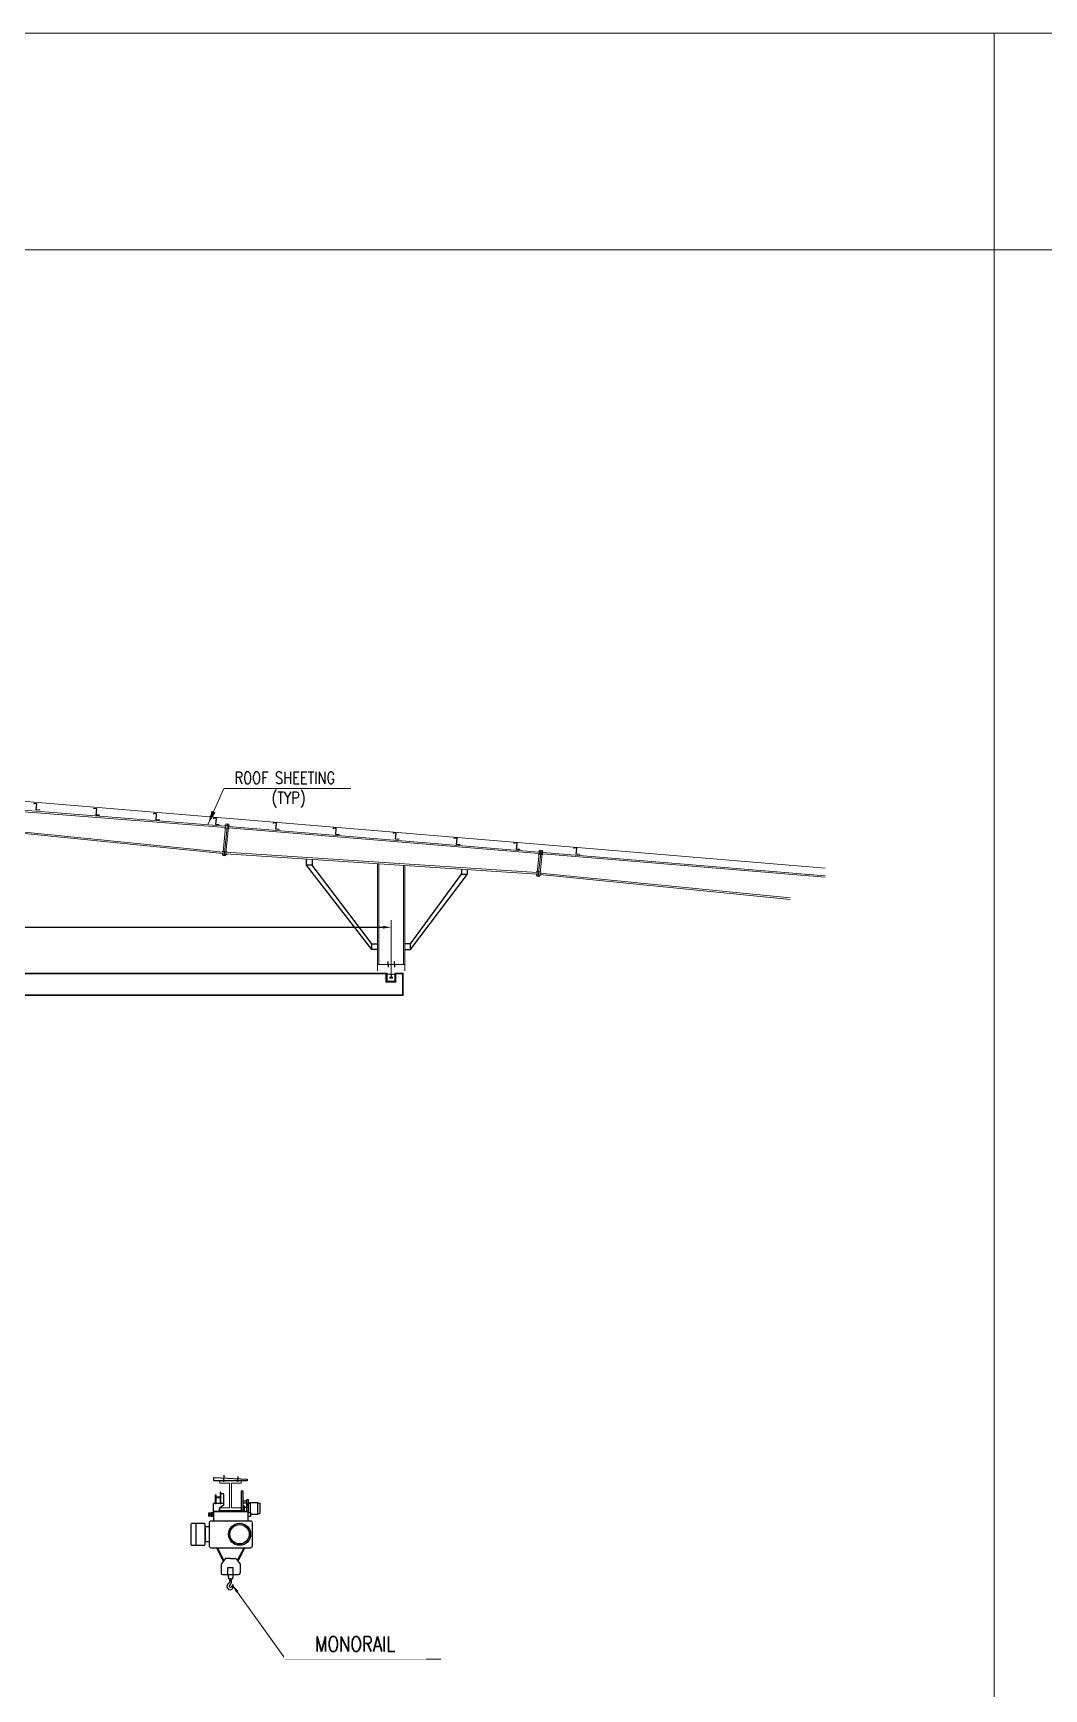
# Model space of a CAD drawing. Header units: millimetres. Extents: x 68421 to 1479662, y -51504 to 144751.
# Drawn here: x 302886 to 329555, y 101074 to 144751 of the extents above; entities that cross this region are included whole.
import ezdxf

# ---------------------------------------------------------------- set-up
doc = ezdxf.new("R2010")
doc.units = ezdxf.units.MM
doc.header["$LTSCALE"] = 0.35
doc.header["$MEASUREMENT"] = 0
doc.linetypes.add('CONTIN', pattern=[0, 0, 0])
doc.layers.get('0').update_dxf_attribs({"linetype": 'CONTIN'})
doc.layers.get('Defpoints').update_dxf_attribs({"linetype": 'CONTINUOUS'})
for name, color, linetype in [('1', 7, 'CONTIN'), ('10', 10, 'CONTIN'), ('11', 7, 'CONTIN'), ('DIMENSIONS', 7, 'CONTINUOUS')]:
    doc.layers.add(name, color=color, linetype=linetype)
doc.layers.add('COLUMN', color=5, linetype='CONTINUOUS', lineweight=70)
doc.styles.add('S', font='simplex.shx')
doc.styles.add('SIMPLEX', font='simplex.shx', dxfattribs={"width": 0.8})
doc.dimstyles.new('Copy of 1-200', dxfattribs={"dimscale": 175, "dimtxt": 2, "dimasz": 2, "dimexe": 1.5, "dimexo": 0.75, "dimgap": 0.9, "dimtad": 1, "dimdec": 0, "dimzin": 0, "dimdsep": 46, "dimtxsty": 'SIMPLEX', "dimcen": 0.09, "dimclrd": 6, "dimclre": 6, "dimclrt": 7, "dimadec": 0, "dimazin": 0, "dimtfac": 1, "dimtdec": 0, "dimtmove": 0, "dimatfit": 3, "dimfxl": 1, "dimtolj": 1, "dimtzin": 0, "dimlwd": 0, "dimlwe": 0, "dimarcsym": 0})
doc.dimstyles.new('for end wall ele', dxfattribs={"dimscale": 175, "dimtxt": 2, "dimasz": 2, "dimexe": 1, "dimexo": 1, "dimgap": 1, "dimtad": 1, "dimdec": 0, "dimzin": 0, "dimdsep": 46, "dimtxsty": 'SIMPLEX', "dimcen": 1, "dimclrd": 6, "dimclre": 6, "dimadec": 0, "dimazin": 0, "dimtfac": 1, "dimtdec": 0, "dimtofl": 0, "dimtmove": 0, "dimatfit": 3, "dimfxl": 1, "dimtolj": 1, "dimtzin": 0, "dimarcsym": 1})
doc.dimstyles.new('FOR PLAN', dxfattribs={"dimscale": 115, "dimtxt": 2, "dimasz": 2, "dimexe": 1.5, "dimexo": 0.75, "dimgap": 0.9, "dimtad": 1, "dimdec": 0, "dimzin": 0, "dimdsep": 46, "dimtxsty": 'SIMPLEX', "dimcen": 0.09, "dimclrd": 6, "dimclre": 6, "dimclrt": 7, "dimadec": 0, "dimazin": 0, "dimtfac": 1, "dimtdec": 0, "dimtmove": 0, "dimatfit": 3, "dimfxl": 1, "dimtolj": 1, "dimtzin": 0, "dimlwd": 0, "dimlwe": 0, "dimarcsym": 0})

# ---------------------------------------------------------------- blocks, each defined once
blk = doc.blocks.new('ZCOL')
for p, q in [((10.2, 0), (0, 0)), ((0, 0), (0, -25.4)), ((10.2, -2.5), (10.2, 0)), ((-10.2, -25.4), (-10.2, -22.9)), ((0, -25.4), (-10.2, -25.4))]:
    blk.add_line(p, q)
blk = doc.blocks.new('RAIL')
at = {"layer": 'COLUMN', "lineweight": 0}
for p, q in [((37, 0), (-37, 0)), ((-27, 103), (27, 103)), ((-15, 83), (-27, 83)), ((-27, 8), (-15, 8)), ((-5, 18), (-5, 73)), ((5, 73), (5, 18)), ((27, 83), (15, 83)), ((15, 8), (27, 8))]:
    blk.add_line(p, q, dxfattribs=at)
for centre, start, end in [((-27, 93), 90, 180), ((-27, 93), 180, 270), ((-27, -2), 90, 169.2104), ((-15, 73), 0, 90), ((-15, 18), 270, 0), ((15, 73), 90, 180), ((15, 18), 180, 270), ((27, 93), 0, 90), ((27, 93), 270, 0), ((27, -2), 10.7896, 90)]:
    blk.add_arc(centre, 10, start, end, dxfattribs=at)
blk = doc.blocks.new('*D77')
at = {"color": 6, "lineweight": 13, "transparency": 16777216}
for p, q in [((488518, 38682), (488518, 40116)), ((523727, 38682), (523727, 40116))]:
    blk.add_line(p, q, dxfattribs=at)
at = {"color": 6, "transparency": 16777216}
blk.add_line((488736, 39929), (523508, 39929), dxfattribs=at)
for points in [[(488736, 39965), (488736, 39892), (488518, 39929)], [(523508, 39965), (523508, 39892), (523727, 39929)]]:
    blk.add_solid(points, dxfattribs=at)
at = {"layer": 'Defpoints', "color": 0, "transparency": 16777216}
for p in [(523727, 39929), (488518, 38588), (523727, 38588)]:
    blk.add_point(p, dxfattribs=at)
at = {"color": 7, "transparency": 16777216, "char_height": 250, "width": 11282.1, "attachment_point": 5, "style": 'S'}
for s, insert in [('\\A1; 5.0MT 37020 +/-', (506122, 40232)), ('\\A1;(BY OTHERS)', (506122, 39626))]:
    blk.add_mtext(s, dxfattribs=dict(at, insert=insert))
blk = doc.blocks.new('zw$8B6D')
at = {"linetype": 'Continuous'}
for p, q in [((-3049, 2195), (-3053, 2020)), ((-2679, 2165), (-2682, 2020))]:
    blk.add_line(p, q, dxfattribs=at)
at = {"lineweight": 0}
for p, q in [((-2588, 2051), (-3150, 2051)), ((-3150, 2051), (-3150, 1984)), ((-3150, 1984), (-2896, 1984)), ((-2896, 1984), (-2896, 1331)), ((-2842, 1331), (-2842, 1984)), ((-2842, 1984), (-2588, 1984)), ((-2588, 1984), (-2588, 2051)), ((-2896, 1331), (-3150, 1331)), ((-3150, 1331), (-3150, 1264)), ((-2588, 1331), (-2842, 1331)), ((-2588, 1264), (-2588, 1331)), ((-3150, 1264), (-2588, 1264))]:
    blk.add_line(p, q, dxfattribs=at)
at = {"color": 3, "linetype": 'Continuous'}
for p, q in [((-3320, 1240), (-3320, 1453)), ((-3050, 1453), (-3320, 1453)), ((-3246, 1623), (-3147, 1623)), ((-3246, 1604), (-3147, 1604)), ((-3050, 1402), (-3143, 1343)), ((-3123, 1453), (-3123, 1745)), ((-3070, 1708), (-3123, 1708)), ((-3050, 1453), (-3050, 1688)), ((-3050, 1402), (-3050, 1453)), ((-2436, 1513), (-2535, 1507)), ((-2436, 1460), (-2535, 1460)), ((-2436, 1436), (-2402, 1436)), ((-2436, 1407), (-2402, 1407)), ((-2402, 1436), (-2353, 1472)), ((-2353, 1472), (-2353, 1208)), ((-2353, 1472), (-2154, 1472)), ((-2154, 1472), (-2154, 1172)), ((-2154, 1472), (-2091, 1446)), ((-2091, 1198), (-2091, 1446)), ((-3784, 922), (-3784, 347)), ((-3320, 1215), (-3454, 1197)), ((-3454, 1197), (-3454, 1112)), ((-3320, 1094), (-3454, 1112)), ((-3426, 1201), (-3426, 1108)), ((-3387, 1206), (-3387, 1103)), ((-3355, 1211), (-3355, 1098)), ((-3166, 1240), (-3320, 1240)), ((-3320, 1240), (-2402, 1240)), ((-3166, 1301), (-3166, 1240)), ((-2345, 1172), (-2154, 1172)), ((-2154, 1172), (-2091, 1198)), ((-3420, 835), (-3535, 835)), ((-3535, 802), (-3535, 467)), ((-3420, 434), (-3535, 434)), ((-3234, 274), (-3061, -72)), ((-3216, 274), (-3047, -53)), ((-2869, 2), (-2988, 2)), ((-2869, 2), (-2750, 2)), ((-2522, 274), (-2691, -53)), ((-2504, 274), (-2677, -72)), ((-3014, -11), (-3120, -149)), ((-3120, -149), (-3120, -387)), ((-3080, -427), (-2658, -427)), ((-2939, -427), (-2939, -237)), ((-2939, -237), (-2799, -237)), ((-2939, -427), (-2923, -538)), ((-2799, -427), (-2815, -538)), ((-2799, -427), (-2799, -237)), ((-2724, -11), (-2618, -149)), ((-2618, -149), (-2618, -387)), ((-2959, -699), (-2967, -737)), ((-2967, -737), (-2953, -786)), ((-2931, -665), (-2959, -699)), ((-2953, -786), (-2922, -816)), ((-2916, -654), (-2931, -665)), ((-2869, -538), (-2923, -538)), ((-2922, -816), (-2877, -828)), ((-2897, -631), (-2916, -654)), ((-2900, -737), (-2898, -725)), ((-2891, -760), (-2900, -737)), ((-2898, -725), (-2879, -703)), ((-2890, -602), (-2897, -631)), ((-2869, -769), (-2891, -760)), ((-2890, -602), (-2890, -538)), ((-2890, -538), (-2848, -538)), ((-2848, -602), (-2890, -602)), ((-2879, -703), (-2843, -623)), ((-2877, -828), (-2835, -815)), ((-2869, -538), (-2815, -538)), ((-2869, -538), (-2815, -538)), ((-2850, -762), (-2869, -769)), ((-2838, -746), (-2850, -762)), ((-2848, -602), (-2848, -538)), ((-2848, -614), (-2848, -602)), ((-2846, -619), (-2848, -614)), ((-2843, -623), (-2846, -619)), ((-2834, -731), (-2838, -746)), ((-2835, -815), (-2807, -784)), ((-2827, -717), (-2834, -731)), ((-2824, -710), (-2827, -717)), ((-2817, -701), (-2824, -710)), ((-2809, -697), (-2817, -701)), ((-2801, -700), (-2809, -697)), ((-2807, -784), (-2797, -737)), ((-2799, -706), (-2801, -700)), ((-2797, -737), (-2799, -706))]:
    blk.add_line(p, q, dxfattribs=at)
at = {"linetype": 'Continuous'}
blk.add_lwpolyline([(-3306, 2131), (-2429, 2087), (-2431, 2051), (-3310, 2051)], close=True, dxfattribs=at)
at = {"color": 3, "linetype": 'Continuous'}
for points in [[(-2588, 1240), (-2535, 1240), (-2535, 1773), (-2588, 1773)], [(-3279, 1453), (-3246, 1453), (-3246, 1666), (-3279, 1666)], [(-3123, 1745), (-3147, 1745), (-3147, 1453), (-3123, 1453)], [(-2497, 1377), (-2535, 1377), (-2535, 1240), (-2497, 1240)], [(-2497, 1353), (-2402, 1353), (-2402, 1240), (-2497, 1240)], [(-2436, 1555), (-2402, 1555), (-2402, 1240), (-2436, 1240)], [(-2402, 1240), (-3320, 1240), (-3320, 995), (-2402, 995)], [(-2402, 1208), (-2345, 1208), (-2345, 1110), (-2402, 1110)]]:
    blk.add_lwpolyline(points, close=True, dxfattribs=at)
for points in [[(-3575, 922), (-3881, 922, 0.414214), (-3921, 882), (-3921, 387, 0.414214), (-3881, 347), (-3575, 347, 0.414214), (-3535, 387), (-3535, 882, 0.414214)], [(-3380, 995), (-2342, 995, -0.414214), (-2302, 955), (-2302, 314, -0.414214), (-2342, 274), (-3380, 274, -0.414214), (-3420, 314), (-3420, 955, -0.414214)]]:
    blk.add_lwpolyline(points, format="xyb", close=True, dxfattribs=at)
for radius in [291, 256]:
    blk.add_circle((-2631, 639), radius, dxfattribs=at)
for centre, radius, start, end in [((-3116, 1301), 50, 122.5682, 180), ((-3070, 1688), 20, 0, 90), ((-2988, -31), 33, 90, 142.6697), ((-2750, -31), 33, 37.3303, 90), ((-3080, -387), 40, 180, 270), ((-2658, -387), 40, 270, 0)]:
    blk.add_arc(centre, radius, start, end, dxfattribs=at)
blk = doc.blocks.new('CRANE')
at = {"color": 5, "lineweight": 0}
blk.add_line((0, 0), (29038.1, -2421.2), dxfattribs=at)
for p, q in [((15350.8, -2339.6), (15350.8, -2181)), ((15500.8, -2339.6), (15350.8, -2339.6)), ((17069.8, -4566.6), (15350.8, -2339.6)), ((15500.8, -2189.6), (15500.8, -2339.6)), ((17069.8, -4416.6), (15500.8, -2339.6)), ((18096.2, -4416.6), (19443.2, -2584.9)), ((18096.2, -4566.6), (19593.2, -2584.9)), ((19443.2, -2447.7), (19443.2, -2584.9)), ((19443.2, -2584.9), (19593.2, -2584.9)), ((19593.2, -2584.9), (19593.2, -2457.5)), ((17069.8, -4566.6), (17069.8, -4416.6)), ((17069.8, -4416.6), (17219.8, -4416.6)), ((17219.8, -4566.6), (17069.8, -4566.6)), ((18096.3, -4416.6), (17946.2, -4416.6)), ((17946.3, -4566.6), (18096.3, -4566.6)), ((18096.3, -4566.6), (18096.3, -4416.6)), ((17454.8, -5432.3), (17454.8, -5212.8)), ((17474.8, -5412.3), (17474.8, -5192.9)), ((17508.4, -4960.6), (17508.4, -4884.6)), ((17508.4, -4960.6), (17508.4, -5036.6)), ((17670.4, -4960.6), (17670.4, -4884.6)), ((17670.4, -4960.6), (17670.5, -5036.5)), ((17687.2, -5412.3), (17687.2, -5192.9)), ((17707.2, -5432.3), (17707.2, -5212.8)), ((17707.2, -5432.3), (17454.8, -5432.3)), ((17687.2, -5412.3), (17474.8, -5412.3)), ((17484.8, -5317.9), (17484.8, -5317.8))]:
    blk.add_line(p, q)
at = {"lineweight": 0}
for p, q in [((-17517.6, -5192.9), (17474.8, -5192.9)), ((-17497.6, -5212.8), (17454.8, -5212.8)), ((17898.3, -5192.9), (17687.2, -5192.9)), ((17878.4, -5212.8), (17707.2, -5212.8)), ((17878.4, -5212.8), (17878.4, -5765)), ((17898.3, -5192.9), (17898.3, -5784.9)), ((-17941.1, -5788.7), (17898.3, -5784.9)), ((-17921.2, -5768.8), (17878.4, -5765))]:
    blk.add_line(p, q, dxfattribs=at)
at = {"linetype": 'ByBlock', "lineweight": 0}
for p, q in [((17687.2, -5218.5), (17474.8, -5218.5)), ((17687.2, -5218.5), (17474.8, -5218.5)), ((17585.4, -5218.5), (17585.4, -4960.6))]:
    blk.add_line(p, q, dxfattribs=at)
at = {"layer": '1', "color": 7, "lineweight": 0}
for p, q in [((5373.1, -737.1), (13214.3, -1350.1)), ((5376.9, -699.2), (13218.1, -1312.1)), ((5299.7, -1249.4), (13145.8, -2034.9)), ((5303.5, -1211.5), (13149.6, -1997)), ((13223.8, -1255.3), (13140.1, -2091.6)), ((13261.7, -1259.1), (13178, -2095.4)), ((13321.1, -1303.3), (13194.7, -1290.7)), ((13215.9, -2099.2), (13299.6, -1262.9)), ((13299.6, -1262.9), (13223.8, -1255.3)), ((13313.5, -1379.1), (13187.1, -1366.5)), ((13290.1, -1357.6), (29038.1, -2657.5)), ((13293.9, -1319.7), (29038.1, -2622)), ((13252.6, -1988), (13126.2, -1975.3)), ((13252.6, -2072), (13126.2, -2059.3)), ((13140.1, -2091.6), (13215.9, -2099.2)), ((13221.6, -2042.2), (21431.3, -2577.3)), ((13225.4, -2004.3), (21435.1, -2539.3)), ((21499.8, -1948.3), (21426.1, -2629.6)), ((21589.5, -2072.1), (21463.1, -2059.5)), ((21537.7, -1952.1), (21464, -2633.4)), ((21597.1, -1996.3), (21470.7, -1983.7)), ((21575.6, -1955.9), (21499.8, -1948.3)), ((21501.9, -2637.2), (21575.6, -1955.9)), ((17220.1, -2302.8), (17219.8, -4960.6)), ((17258.2, -2305.3), (17257.8, -4960.6)), ((17908.2, -2347.7), (17908.2, -4960.6)), ((17946.3, -2350.1), (17946.3, -4960.6)), ((21538.6, -2526), (21412.2, -2513.3)), ((21538.6, -2610), (21412.2, -2597.3)), ((21506.6, -2590.5), (28111.9, -3245.6)), ((21510.4, -2552.5), (28111.9, -3204.6)), ((21426.1, -2629.6), (21501.9, -2637.2)), ((17946.3, -4960.6), (17219.8, -4960.5)), ((17219.8, -4960.6), (17219.8, -5134.6)), ((17946.3, -4960.5), (17946.3, -5134.6))]:
    blk.add_line(p, q, dxfattribs=at)
at = {"color": 3, "linetype": 'ByBlock', "lineweight": 0, "ltscale": 5, "extrusion": (0, 0, -1), "zscale": -1, "rotation": 180.0000947656739}
blk.add_blockref('RAIL', (-17585.4, -5218.5), dxfattribs=at)
at = {"layer": '10', "color": 7, "lineweight": 0, "xscale": 8, "yscale": -6.3740158, "zscale": -6.3740158, "rotation": 354.2894068}
for p in [(8219.1, -885.1), (9799.2, -1020.1), (11379.3, -1147.1), (12959.4, -1274.1), (14539.5, -1398.1), (16119.6, -1535.2), (17699.7, -1660.2), (19307.8, -1796.2), (20887.9, -1926.2), (22468, -2057.2)]:
    blk.add_blockref('ZCOL', p, dxfattribs=at)
at = {"layer": '11', "linetype": 'Continuous', "lineweight": 0, "attachment_point": 5, "style": 'SIMPLEX'}
for s, insert, char_height in [('ROOF SHEETING', (14777.2, -39.5), 314.591), ('(TYP)', (14876.5, -618.6), 314.59)]:
    blk.add_mtext(s, dxfattribs=dict(at, insert=insert, char_height=char_height))
dim = blk.add_linear_dim(base=(17585.4, -3980.6), p1=(-17623.8, -5321.2), p2=(17585.4, -5321.2), text=' 5.0MT 37020 +/-\\X(BY OTHERS)', dimstyle='Copy of 1-200')
dim.commit()
dim.dimension.update_dxf_attribs({"geometry": '*D77', "text_midpoint": (-19.2, -3980.6), "insert": (-506141.4, -43909.5)})
at = {"layer": 'DIMENSIONS', "color": 7, "linetype": 'Continuous', "lineweight": 0}
blk.add_leader([(12754.4, -1252.6), (13170.7, -320.3), (16522, -320.3)], dimstyle='for end wall ele', override={"dimtad": 0}, dxfattribs=at)

msp = doc.modelspace()

# ---------------------------------------------------------------- linework, layer by layer
at = {"color": 0, "lineweight": 0, "ltscale": 0.1}
for points in [[(68421, 144750.54254), (501597.00467, 144750.54254), (501597.00467, 139033.74584), (68421, 139033.74584)], [(260624.53622, 144750.54254), (328245.51614, 144750.54254), (328245.51614, -32317), (260624.53622, -32317)], [(328245.51614, 144750.54254), (351912.11259, 144750.54254), (351912.11259, -32317), (328245.51614, -32317)]]:
    msp.add_lwpolyline(points, close=True, dxfattribs=at)

# ---------------------------------------------------------------- block references
at = {"color": 0, "lineweight": 0}
msp.add_blockref('CRANE', (294749.85848, 125145.60384), dxfattribs=at)
at = {"linetype": 'Continuous'}
msp.add_blockref('zw$8B6D', (310964.37418, 104514.76257), dxfattribs=at)

# ---------------------------------------------------------------- leaders
at = {"color": 0, "ltscale": 0.1}
msp.add_leader([(308141.39148, 103822.66609), (309546.15872, 101853.82311), (313640.12427, 101853.82311)], dimstyle='FOR PLAN', override={"dimgap": 0.9, "dimtad": 0}, dxfattribs=at)

# ---------------------------------------------------------------- next in the draw order: texts
at = {"color": 7, "linetype": 'ByBlock', "lineweight": 0, "insert": (311383.70711, 102257.23224), "char_height": 400, "width": 3354.1801957, "attachment_point": 5, "style": 'SIMPLEX', "bg_fill": 2}
msp.add_mtext('\\A1;MONORAIL', dxfattribs=at)

doc.saveas('drawing.dxf')
